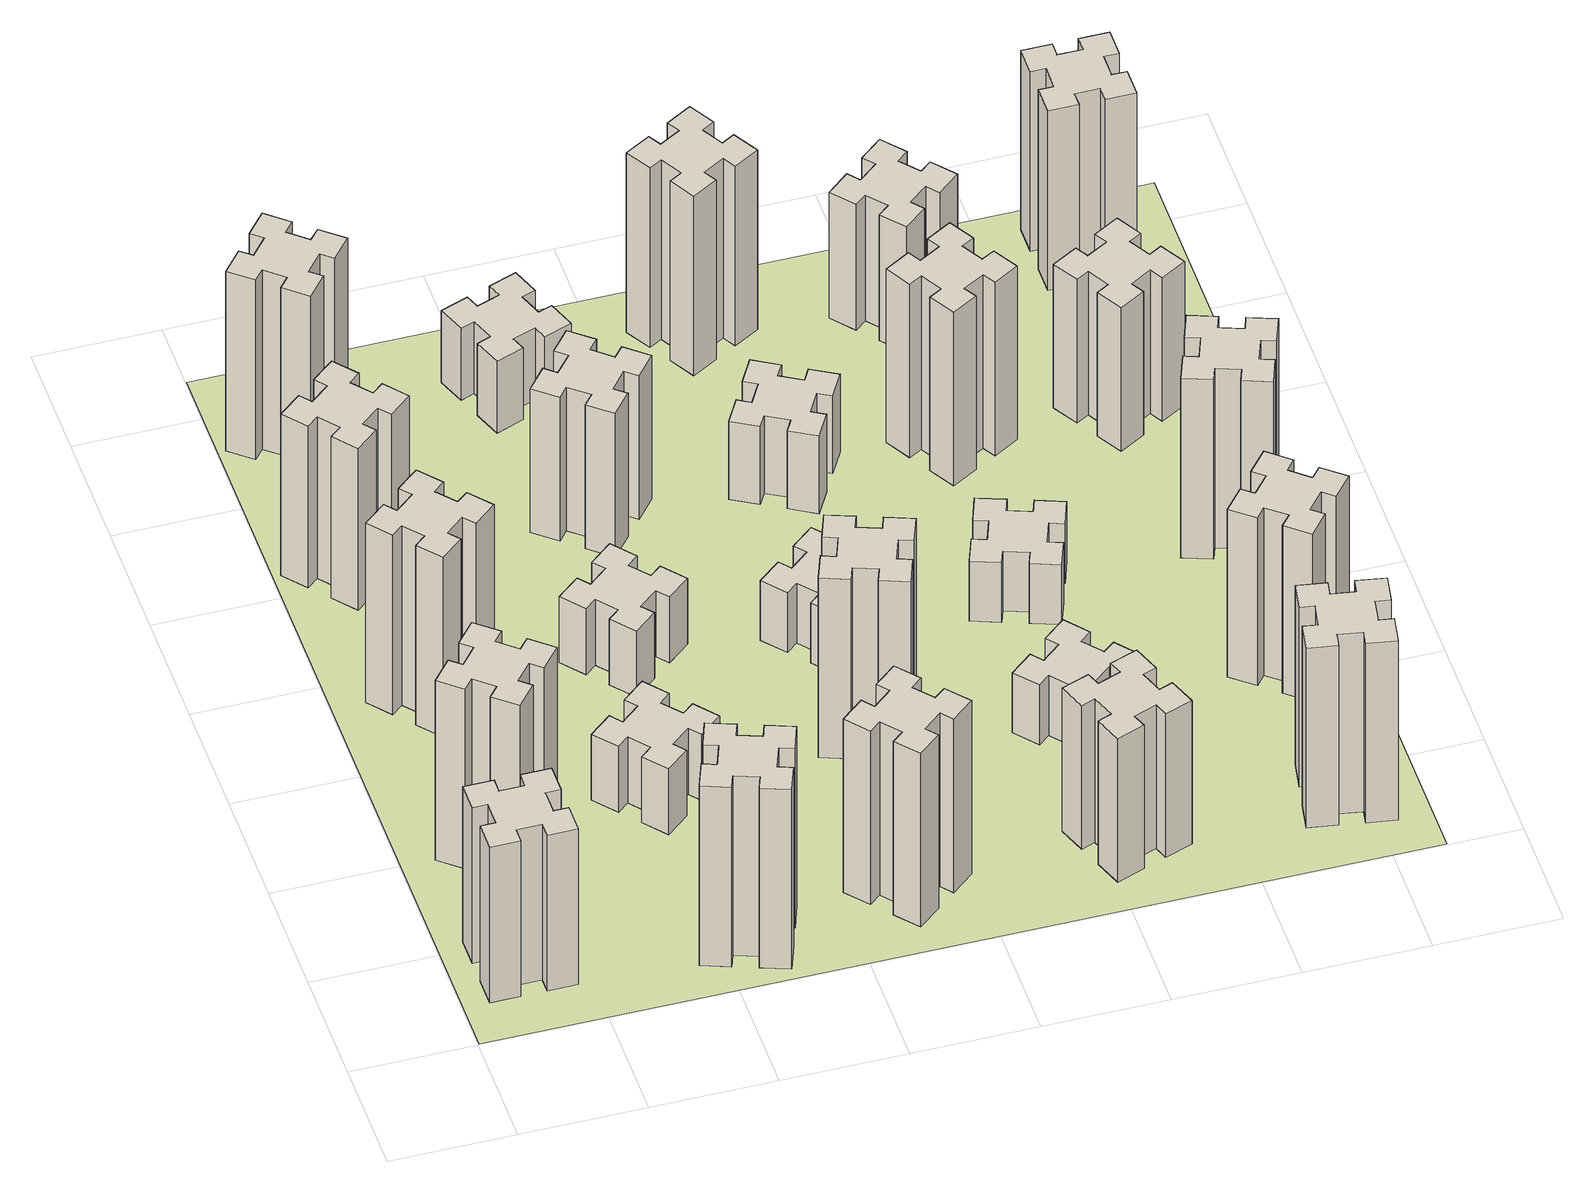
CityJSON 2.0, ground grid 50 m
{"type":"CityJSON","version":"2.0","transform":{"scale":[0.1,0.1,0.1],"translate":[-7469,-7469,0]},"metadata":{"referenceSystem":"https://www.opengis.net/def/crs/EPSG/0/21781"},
"CityObjects":{
"building1":{"type":"Building","attributes":{"class":"1000","function":"1000","usage":"1000","yearOfConstruction":2016,"roofType":"1000","measuredHeight":78,"storeysAboveGround":30,"storeysBelowGround":0},"geometry":[{"type":"Solid","lod":"1","boundaries":[[[[0,1,2,3,4,5,6,7,8,9,10,11,12,13,14,15,16,17,18,19]],[[17,16,20,21]],[[16,15,22,20]],[[15,14,23,22]],[[14,13,24,23]],[[13,12,25,24]],[[12,11,26,25]],[[11,10,27,26]],[[10,9,28,27]],[[9,8,29,28]],[[8,7,30,29]],[[7,6,31,30]],[[6,5,32,31]],[[5,4,33,32]],[[4,3,34,33]],[[3,2,35,34]],[[2,1,36,35]],[[1,0,37,36]],[[0,19,38,37]],[[19,18,39,38]],[[18,17,21,39]],[[24,25,26,27,28,29,30,31,32,33,34,35,36,37,38,39,21,20,22,23]]]]}]},
"building2":{"type":"Building","attributes":{"class":"1000","function":"1000","usage":"1000","yearOfConstruction":2016,"roofType":"1000","measuredHeight":90,"storeysAboveGround":30,"storeysBelowGround":0},"geometry":[{"type":"Solid","lod":"1","boundaries":[[[[40,41,42,43,44,45,46,47,48,49,50,51,52,53,54,55,56,57,58,59]],[[57,56,60,61]],[[56,55,62,60]],[[55,54,63,62]],[[54,53,64,63]],[[53,52,65,64]],[[52,51,66,65]],[[51,50,67,66]],[[50,49,68,67]],[[49,48,69,68]],[[48,47,70,69]],[[47,46,71,70]],[[46,45,72,71]],[[45,44,73,72]],[[44,43,74,73]],[[43,42,75,74]],[[42,41,76,75]],[[41,40,77,76]],[[40,59,78,77]],[[59,58,79,78]],[[58,57,61,79]],[[64,65,66,67,68,69,70,71,72,73,74,75,76,77,78,79,61,60,62,63]]]]}]},
"building3":{"type":"Building","attributes":{"class":"1000","function":"1000","usage":"1000","yearOfConstruction":2016,"roofType":"1000","measuredHeight":90,"storeysAboveGround":30,"storeysBelowGround":0},"geometry":[{"type":"Solid","lod":"1","boundaries":[[[[80,81,82,83,84,85,86,87,88,89,90,91,92,93,94,95,96,97,98,99]],[[97,96,100,101]],[[96,95,102,100]],[[95,94,103,102]],[[94,93,104,103]],[[93,92,105,104]],[[92,91,106,105]],[[91,90,107,106]],[[90,89,108,107]],[[89,88,109,108]],[[88,87,110,109]],[[87,86,111,110]],[[86,85,112,111]],[[85,84,113,112]],[[84,83,114,113]],[[83,82,115,114]],[[82,81,116,115]],[[81,80,117,116]],[[80,99,118,117]],[[99,98,119,118]],[[98,97,101,119]],[[104,105,106,107,108,109,110,111,112,113,114,115,116,117,118,119,101,100,102,103]]]]}]},
"building4":{"type":"Building","attributes":{"class":"1000","function":"1000","usage":"1000","yearOfConstruction":2016,"roofType":"1000","measuredHeight":81,"storeysAboveGround":30,"storeysBelowGround":0},"geometry":[{"type":"Solid","lod":"1","boundaries":[[[[120,121,122,123,124,125,126,127,128,129,130,131,132,133,134,135,136,137,138,139]],[[137,136,140,141]],[[136,135,142,140]],[[135,134,143,142]],[[134,133,144,143]],[[133,132,145,144]],[[132,131,146,145]],[[131,130,147,146]],[[130,129,148,147]],[[129,128,149,148]],[[128,127,150,149]],[[127,126,151,150]],[[126,125,152,151]],[[125,124,153,152]],[[124,123,154,153]],[[123,122,155,154]],[[122,121,156,155]],[[121,120,157,156]],[[120,139,158,157]],[[139,138,159,158]],[[138,137,141,159]],[[144,145,146,147,148,149,150,151,152,153,154,155,156,157,158,159,141,140,142,143]]]]}]},
"building5":{"type":"Building","attributes":{"class":"1000","function":"1000","usage":"1000","yearOfConstruction":2016,"roofType":"1000","measuredHeight":90,"storeysAboveGround":30,"storeysBelowGround":0},"geometry":[{"type":"Solid","lod":"1","boundaries":[[[[160,161,162,163,164,165,166,167,168,169,170,171,172,173,174,175,176,177,178,179]],[[177,176,180,181]],[[176,175,182,180]],[[175,174,183,182]],[[174,173,184,183]],[[173,172,185,184]],[[172,171,186,185]],[[171,170,187,186]],[[170,169,188,187]],[[169,168,189,188]],[[168,167,190,189]],[[167,166,191,190]],[[166,165,192,191]],[[165,164,193,192]],[[164,163,194,193]],[[163,162,195,194]],[[162,161,196,195]],[[161,160,197,196]],[[160,179,198,197]],[[179,178,199,198]],[[178,177,181,199]],[[184,185,186,187,188,189,190,191,192,193,194,195,196,197,198,199,181,180,182,183]]]]}]},
"building6":{"type":"Building","attributes":{"class":"1000","function":"1000","usage":"1000","yearOfConstruction":2016,"roofType":"1000","measuredHeight":90,"storeysAboveGround":30,"storeysBelowGround":0},"geometry":[{"type":"Solid","lod":"1","boundaries":[[[[200,201,202,203,204,205,206,207,208,209,210,211,212,213,214,215,216,217,218,219]],[[217,216,220,221]],[[216,215,222,220]],[[215,214,223,222]],[[214,213,224,223]],[[213,212,225,224]],[[212,211,226,225]],[[211,210,227,226]],[[210,209,228,227]],[[209,208,229,228]],[[208,207,230,229]],[[207,206,231,230]],[[206,205,232,231]],[[205,204,233,232]],[[204,203,234,233]],[[203,202,235,234]],[[202,201,236,235]],[[201,200,237,236]],[[200,219,238,237]],[[219,218,239,238]],[[218,217,221,239]],[[224,225,226,227,228,229,230,231,232,233,234,235,236,237,238,239,221,220,222,223]]]]}]},
"building7":{"type":"Building","attributes":{"class":"1000","function":"1000","usage":"1000","yearOfConstruction":2016,"roofType":"1000","measuredHeight":33,"storeysAboveGround":30,"storeysBelowGround":0},"geometry":[{"type":"Solid","lod":"1","boundaries":[[[[240,241,242,243,244,245,246,247,248,249,250,251,252,253,254,255,256,257,258,259]],[[257,256,260,261]],[[256,255,262,260]],[[255,254,263,262]],[[254,253,264,263]],[[253,252,265,264]],[[252,251,266,265]],[[251,250,267,266]],[[250,249,268,267]],[[249,248,269,268]],[[248,247,270,269]],[[247,246,271,270]],[[246,245,272,271]],[[245,244,273,272]],[[244,243,274,273]],[[243,242,275,274]],[[242,241,276,275]],[[241,240,277,276]],[[240,259,278,277]],[[259,258,279,278]],[[258,257,261,279]],[[264,265,266,267,268,269,270,271,272,273,274,275,276,277,278,279,261,260,262,263]]]]}]},
"building8":{"type":"Building","attributes":{"class":"1000","function":"1000","usage":"1000","yearOfConstruction":2016,"roofType":"1000","measuredHeight":33,"storeysAboveGround":30,"storeysBelowGround":0},"geometry":[{"type":"Solid","lod":"1","boundaries":[[[[280,281,282,283,284,285,286,287,288,289,290,291,292,293,294,295,296,297,298,299]],[[297,296,300,301]],[[296,295,302,300]],[[295,294,303,302]],[[294,293,304,303]],[[293,292,305,304]],[[292,291,306,305]],[[291,290,307,306]],[[290,289,308,307]],[[289,288,309,308]],[[288,287,310,309]],[[287,286,311,310]],[[286,285,312,311]],[[285,284,313,312]],[[284,283,314,313]],[[283,282,315,314]],[[282,281,316,315]],[[281,280,317,316]],[[280,299,318,317]],[[299,298,319,318]],[[298,297,301,319]],[[304,305,306,307,308,309,310,311,312,313,314,315,316,317,318,319,301,300,302,303]]]]}]},
"building9":{"type":"Building","attributes":{"class":"1000","function":"1000","usage":"1000","yearOfConstruction":2016,"roofType":"1000","measuredHeight":87,"storeysAboveGround":30,"storeysBelowGround":0},"geometry":[{"type":"Solid","lod":"1","boundaries":[[[[320,321,322,323,324,325,326,327,328,329,330,331,332,333,334,335,336,337,338,339]],[[337,336,340,341]],[[336,335,342,340]],[[335,334,343,342]],[[334,333,344,343]],[[333,332,345,344]],[[332,331,346,345]],[[331,330,347,346]],[[330,329,348,347]],[[329,328,349,348]],[[328,327,350,349]],[[327,326,351,350]],[[326,325,352,351]],[[325,324,353,352]],[[324,323,354,353]],[[323,322,355,354]],[[322,321,356,355]],[[321,320,357,356]],[[320,339,358,357]],[[339,338,359,358]],[[338,337,341,359]],[[344,345,346,347,348,349,350,351,352,353,354,355,356,357,358,359,341,340,342,343]]]]}]},
"building10":{"type":"Building","attributes":{"class":"1000","function":"1000","usage":"1000","yearOfConstruction":2016,"roofType":"1000","measuredHeight":72,"storeysAboveGround":30,"storeysBelowGround":0},"geometry":[{"type":"Solid","lod":"1","boundaries":[[[[360,361,362,363,364,365,366,367,368,369,370,371,372,373,374,375,376,377,378,379]],[[377,376,380,381]],[[376,375,382,380]],[[375,374,383,382]],[[374,373,384,383]],[[373,372,385,384]],[[372,371,386,385]],[[371,370,387,386]],[[370,369,388,387]],[[369,368,389,388]],[[368,367,390,389]],[[367,366,391,390]],[[366,365,392,391]],[[365,364,393,392]],[[364,363,394,393]],[[363,362,395,394]],[[362,361,396,395]],[[361,360,397,396]],[[360,379,398,397]],[[379,378,399,398]],[[378,377,381,399]],[[384,385,386,387,388,389,390,391,392,393,394,395,396,397,398,399,381,380,382,383]]]]}]},
"building11":{"type":"Building","attributes":{"class":"1000","function":"1000","usage":"1000","yearOfConstruction":2016,"roofType":"1000","measuredHeight":36,"storeysAboveGround":30,"storeysBelowGround":0},"geometry":[{"type":"Solid","lod":"1","boundaries":[[[[400,401,402,403,404,405,406,407,408,409,410,411,412,413,414,415,416,417,418,419]],[[417,416,420,421]],[[416,415,422,420]],[[415,414,423,422]],[[414,413,424,423]],[[413,412,425,424]],[[412,411,426,425]],[[411,410,427,426]],[[410,409,428,427]],[[409,408,429,428]],[[408,407,430,429]],[[407,406,431,430]],[[406,405,432,431]],[[405,404,433,432]],[[404,403,434,433]],[[403,402,435,434]],[[402,401,436,435]],[[401,400,437,436]],[[400,419,438,437]],[[419,418,439,438]],[[418,417,421,439]],[[424,425,426,427,428,429,430,431,432,433,434,435,436,437,438,439,421,420,422,423]]]]}]},
"building12":{"type":"Building","attributes":{"class":"1000","function":"1000","usage":"1000","yearOfConstruction":2016,"roofType":"1000","measuredHeight":90,"storeysAboveGround":30,"storeysBelowGround":0},"geometry":[{"type":"Solid","lod":"1","boundaries":[[[[440,441,442,443,444,445,446,447,448,449,450,451,452,453,454,455,456,457,458,459]],[[457,456,460,461]],[[456,455,462,460]],[[455,454,463,462]],[[454,453,464,463]],[[453,452,465,464]],[[452,451,466,465]],[[451,450,467,466]],[[450,449,468,467]],[[449,448,469,468]],[[448,447,470,469]],[[447,446,471,470]],[[446,445,472,471]],[[445,444,473,472]],[[444,443,474,473]],[[443,442,475,474]],[[442,441,476,475]],[[441,440,477,476]],[[440,459,478,477]],[[459,458,479,478]],[[458,457,461,479]],[[464,465,466,467,468,469,470,471,472,473,474,475,476,477,478,479,461,460,462,463]]]]}]},
"building13":{"type":"Building","attributes":{"class":"1000","function":"1000","usage":"1000","yearOfConstruction":2016,"roofType":"1000","measuredHeight":30,"storeysAboveGround":30,"storeysBelowGround":0},"geometry":[{"type":"Solid","lod":"1","boundaries":[[[[480,481,482,483,484,485,486,487,488,489,490,491,492,493,494,495,496,497,498,499]],[[497,496,500,501]],[[496,495,502,500]],[[495,494,503,502]],[[494,493,504,503]],[[493,492,505,504]],[[492,491,506,505]],[[491,490,507,506]],[[490,489,508,507]],[[489,488,509,508]],[[488,487,510,509]],[[487,486,511,510]],[[486,485,512,511]],[[485,484,513,512]],[[484,483,514,513]],[[483,482,515,514]],[[482,481,516,515]],[[481,480,517,516]],[[480,499,518,517]],[[499,498,519,518]],[[498,497,501,519]],[[504,505,506,507,508,509,510,511,512,513,514,515,516,517,518,519,501,500,502,503]]]]}]},
"building14":{"type":"Building","attributes":{"class":"1000","function":"1000","usage":"1000","yearOfConstruction":2016,"roofType":"1000","measuredHeight":72,"storeysAboveGround":30,"storeysBelowGround":0},"geometry":[{"type":"Solid","lod":"1","boundaries":[[[[520,521,522,523,524,525,526,527,528,529,530,531,532,533,534,535,536,537,538,539]],[[537,536,540,541]],[[536,535,542,540]],[[535,534,543,542]],[[534,533,544,543]],[[533,532,545,544]],[[532,531,546,545]],[[531,530,547,546]],[[530,529,548,547]],[[529,528,549,548]],[[528,527,550,549]],[[527,526,551,550]],[[526,525,552,551]],[[525,524,553,552]],[[524,523,554,553]],[[523,522,555,554]],[[522,521,556,555]],[[521,520,557,556]],[[520,539,558,557]],[[539,538,559,558]],[[538,537,541,559]],[[544,545,546,547,548,549,550,551,552,553,554,555,556,557,558,559,541,540,542,543]]]]}]},
"building15":{"type":"Building","attributes":{"class":"1000","function":"1000","usage":"1000","yearOfConstruction":2016,"roofType":"1000","measuredHeight":39,"storeysAboveGround":30,"storeysBelowGround":0},"geometry":[{"type":"Solid","lod":"1","boundaries":[[[[560,561,562,563,564,565,566,567,568,569,570,571,572,573,574,575,576,577,578,579]],[[577,576,580,581]],[[576,575,582,580]],[[575,574,583,582]],[[574,573,584,583]],[[573,572,585,584]],[[572,571,586,585]],[[571,570,587,586]],[[570,569,588,587]],[[569,568,589,588]],[[568,567,590,589]],[[567,566,591,590]],[[566,565,592,591]],[[565,564,593,592]],[[564,563,594,593]],[[563,562,595,594]],[[562,561,596,595]],[[561,560,597,596]],[[560,579,598,597]],[[579,578,599,598]],[[578,577,581,599]],[[584,585,586,587,588,589,590,591,592,593,594,595,596,597,598,599,581,580,582,583]]]]}]},
"building16":{"type":"Building","attributes":{"class":"1000","function":"1000","usage":"1000","yearOfConstruction":2016,"roofType":"1000","measuredHeight":90,"storeysAboveGround":30,"storeysBelowGround":0},"geometry":[{"type":"Solid","lod":"1","boundaries":[[[[600,601,602,603,604,605,606,607,608,609,610,611,612,613,614,615,616,617,618,619]],[[617,616,620,621]],[[616,615,622,620]],[[615,614,623,622]],[[614,613,624,623]],[[613,612,625,624]],[[612,611,626,625]],[[611,610,627,626]],[[610,609,628,627]],[[609,608,629,628]],[[608,607,630,629]],[[607,606,631,630]],[[606,605,632,631]],[[605,604,633,632]],[[604,603,634,633]],[[603,602,635,634]],[[602,601,636,635]],[[601,600,637,636]],[[600,619,638,637]],[[619,618,639,638]],[[618,617,621,639]],[[624,625,626,627,628,629,630,631,632,633,634,635,636,637,638,639,621,620,622,623]]]]}]},
"building17":{"type":"Building","attributes":{"class":"1000","function":"1000","usage":"1000","yearOfConstruction":2016,"roofType":"1000","measuredHeight":30,"storeysAboveGround":30,"storeysBelowGround":0},"geometry":[{"type":"Solid","lod":"1","boundaries":[[[[640,641,642,643,644,645,646,647,648,649,650,651,652,653,654,655,656,657,658,659]],[[657,656,660,661]],[[656,655,662,660]],[[655,654,663,662]],[[654,653,664,663]],[[653,652,665,664]],[[652,651,666,665]],[[651,650,667,666]],[[650,649,668,667]],[[649,648,669,668]],[[648,647,670,669]],[[647,646,671,670]],[[646,645,672,671]],[[645,644,673,672]],[[644,643,674,673]],[[643,642,675,674]],[[642,641,676,675]],[[641,640,677,676]],[[640,659,678,677]],[[659,658,679,678]],[[658,657,661,679]],[[664,665,666,667,668,669,670,671,672,673,674,675,676,677,678,679,661,660,662,663]]]]}]},
"building18":{"type":"Building","attributes":{"class":"1000","function":"1000","usage":"1000","yearOfConstruction":2016,"roofType":"1000","measuredHeight":30,"storeysAboveGround":30,"storeysBelowGround":0},"geometry":[{"type":"Solid","lod":"1","boundaries":[[[[680,681,682,683,684,685,686,687,688,689,690,691,692,693,694,695,696,697,698,699]],[[697,696,700,701]],[[696,695,702,700]],[[695,694,703,702]],[[694,693,704,703]],[[693,692,705,704]],[[692,691,706,705]],[[691,690,707,706]],[[690,689,708,707]],[[689,688,709,708]],[[688,687,710,709]],[[687,686,711,710]],[[686,685,712,711]],[[685,684,713,712]],[[684,683,714,713]],[[683,682,715,714]],[[682,681,716,715]],[[681,680,717,716]],[[680,699,718,717]],[[699,698,719,718]],[[698,697,701,719]],[[704,705,706,707,708,709,710,711,712,713,714,715,716,717,718,719,701,700,702,703]]]]}]},
"building19":{"type":"Building","attributes":{"class":"1000","function":"1000","usage":"1000","yearOfConstruction":2016,"roofType":"1000","measuredHeight":87,"storeysAboveGround":30,"storeysBelowGround":0},"geometry":[{"type":"Solid","lod":"1","boundaries":[[[[720,721,722,723,724,725,726,727,728,729,730,731,732,733,734,735,736,737,738,739]],[[737,736,740,741]],[[736,735,742,740]],[[735,734,743,742]],[[734,733,744,743]],[[733,732,745,744]],[[732,731,746,745]],[[731,730,747,746]],[[730,729,748,747]],[[729,728,749,748]],[[728,727,750,749]],[[727,726,751,750]],[[726,725,752,751]],[[725,724,753,752]],[[724,723,754,753]],[[723,722,755,754]],[[722,721,756,755]],[[721,720,757,756]],[[720,739,758,757]],[[739,738,759,758]],[[738,737,741,759]],[[744,745,746,747,748,749,750,751,752,753,754,755,756,757,758,759,741,740,742,743]]]]}]},
"building20":{"type":"Building","attributes":{"class":"1000","function":"1000","usage":"1000","yearOfConstruction":2016,"roofType":"1000","measuredHeight":90,"storeysAboveGround":30,"storeysBelowGround":0},"geometry":[{"type":"Solid","lod":"1","boundaries":[[[[760,761,762,763,764,765,766,767,768,769,770,771,772,773,774,775,776,777,778,779]],[[777,776,780,781]],[[776,775,782,780]],[[775,774,783,782]],[[774,773,784,783]],[[773,772,785,784]],[[772,771,786,785]],[[771,770,787,786]],[[770,769,788,787]],[[769,768,789,788]],[[768,767,790,789]],[[767,766,791,790]],[[766,765,792,791]],[[765,764,793,792]],[[764,763,794,793]],[[763,762,795,794]],[[762,761,796,795]],[[761,760,797,796]],[[760,779,798,797]],[[779,778,799,798]],[[778,777,781,799]],[[784,785,786,787,788,789,790,791,792,793,794,795,796,797,798,799,781,780,782,783]]]]}]},
"building21":{"type":"Building","attributes":{"class":"1000","function":"1000","usage":"1000","yearOfConstruction":2016,"roofType":"1000","measuredHeight":63,"storeysAboveGround":30,"storeysBelowGround":0},"geometry":[{"type":"Solid","lod":"1","boundaries":[[[[800,801,802,803,804,805,806,807,808,809,810,811,812,813,814,815,816,817,818,819]],[[817,816,820,821]],[[816,815,822,820]],[[815,814,823,822]],[[814,813,824,823]],[[813,812,825,824]],[[812,811,826,825]],[[811,810,827,826]],[[810,809,828,827]],[[809,808,829,828]],[[808,807,830,829]],[[807,806,831,830]],[[806,805,832,831]],[[805,804,833,832]],[[804,803,834,833]],[[803,802,835,834]],[[802,801,836,835]],[[801,800,837,836]],[[800,819,838,837]],[[819,818,839,838]],[[818,817,821,839]],[[824,825,826,827,828,829,830,831,832,833,834,835,836,837,838,839,821,820,822,823]]]]}]},
"building22":{"type":"Building","attributes":{"class":"1000","function":"1000","usage":"1000","yearOfConstruction":2016,"roofType":"1000","measuredHeight":84,"storeysAboveGround":30,"storeysBelowGround":0},"geometry":[{"type":"Solid","lod":"1","boundaries":[[[[840,841,842,843,844,845,846,847,848,849,850,851,852,853,854,855,856,857,858,859]],[[857,856,860,861]],[[856,855,862,860]],[[855,854,863,862]],[[854,853,864,863]],[[853,852,865,864]],[[852,851,866,865]],[[851,850,867,866]],[[850,849,868,867]],[[849,848,869,868]],[[848,847,870,869]],[[847,846,871,870]],[[846,845,872,871]],[[845,844,873,872]],[[844,843,874,873]],[[843,842,875,874]],[[842,841,876,875]],[[841,840,877,876]],[[840,859,878,877]],[[859,858,879,878]],[[858,857,861,879]],[[864,865,866,867,868,869,870,871,872,873,874,875,876,877,878,879,861,860,862,863]]]]}]},
"building23":{"type":"Building","attributes":{"class":"1000","function":"1000","usage":"1000","yearOfConstruction":2016,"roofType":"1000","measuredHeight":90,"storeysAboveGround":30,"storeysBelowGround":0},"geometry":[{"type":"Solid","lod":"1","boundaries":[[[[880,881,882,883,884,885,886,887,888,889,890,891,892,893,894,895,896,897,898,899]],[[897,896,900,901]],[[896,895,902,900]],[[895,894,903,902]],[[894,893,904,903]],[[893,892,905,904]],[[892,891,906,905]],[[891,890,907,906]],[[890,889,908,907]],[[889,888,909,908]],[[888,887,910,909]],[[887,886,911,910]],[[886,885,912,911]],[[885,884,913,912]],[[884,883,914,913]],[[883,882,915,914]],[[882,881,916,915]],[[881,880,917,916]],[[880,899,918,917]],[[899,898,919,918]],[[898,897,901,919]],[[904,905,906,907,908,909,910,911,912,913,914,915,916,917,918,919,901,900,902,903]]]]}]},
"building24":{"type":"Building","attributes":{"class":"1000","function":"1000","usage":"1000","yearOfConstruction":2016,"roofType":"1000","measuredHeight":72,"storeysAboveGround":30,"storeysBelowGround":0},"geometry":[{"type":"Solid","lod":"1","boundaries":[[[[920,921,922,923,924,925,926,927,928,929,930,931,932,933,934,935,936,937,938,939]],[[937,936,940,941]],[[936,935,942,940]],[[935,934,943,942]],[[934,933,944,943]],[[933,932,945,944]],[[932,931,946,945]],[[931,930,947,946]],[[930,929,948,947]],[[929,928,949,948]],[[928,927,950,949]],[[927,926,951,950]],[[926,925,952,951]],[[925,924,953,952]],[[924,923,954,953]],[[923,922,955,954]],[[922,921,956,955]],[[921,920,957,956]],[[920,939,958,957]],[[939,938,959,958]],[[938,937,941,959]],[[944,945,946,947,948,949,950,951,952,953,954,955,956,957,958,959,941,940,942,943]]]]}]},
"building25":{"type":"Building","attributes":{"class":"1000","function":"1000","usage":"1000","yearOfConstruction":2016,"roofType":"1000","measuredHeight":90,"storeysAboveGround":30,"storeysBelowGround":0},"geometry":[{"type":"Solid","lod":"1","boundaries":[[[[960,961,962,963,964,965,966,967,968,969,970,971,972,973,974,975,976,977,978,979]],[[977,976,980,981]],[[976,975,982,980]],[[975,974,983,982]],[[974,973,984,983]],[[973,972,985,984]],[[972,971,986,985]],[[971,970,987,986]],[[970,969,988,987]],[[969,968,989,988]],[[968,967,990,989]],[[967,966,991,990]],[[966,965,992,991]],[[965,964,993,992]],[[964,963,994,993]],[[963,962,995,994]],[[962,961,996,995]],[[961,960,997,996]],[[960,979,998,997]],[[979,978,999,998]],[[978,977,981,999]],[[984,985,986,987,988,989,990,991,992,993,994,995,996,997,998,999,981,980,982,983]]]]}]},
"landuse1":{"type":"LandUse","attributes":{"name":"plot1","function":"1010"},"geometry":[{"type":"MultiSurface","lod":"1","boundaries":[[[1000,1001,1002,1003]]]}]}
},
"vertices":[
[165,425,0],[165,325,0],[105,325,0],[105,205,0],[225,205,0],[225,265,0],[325,265,0],[325,205,0],[445,205,0],[445,325,0],[385,325,0],[385,425,0],[445,425,0],[445,545,0],[325,545,0],[325,485,0],[225,485,0],[225,545,0],[105,545,0],[105,425,0],[225,485,780],[225,545,780],[325,485,780],[325,545,780],[445,545,780],[445,425,780],[385,425,780],[385,325,780],[445,325,780],[445,205,780],[325,205,780],[325,265,780],[225,265,780],[225,205,780],[105,205,780],[105,325,780],[165,325,780],[165,425,780],[105,425,780],[105,545,780],
[484,1067,0],[408,1132,0],[446,1178,0],[354,1255,0],[277,1163,0],[323,1124,0],[259,1048,0],[213,1086,0],[136,994,0],[228,917,0],[266,963,0],[343,899,0],[304,853,0],[396,776,0],[473,868,0],[427,906,0],[492,983,0],[538,944,0],[615,1036,0],[523,1113,0],[492,983,900],[538,944,900],[427,906,900],[473,868,900],[396,776,900],[304,853,900],[343,899,900],[266,963,900],[228,917,900],[136,994,900],[213,1086,900],[259,1048,900],[323,1124,900],[277,1163,900],[354,1255,900],[446,1178,900],[408,1132,900],[484,1067,900],[523,1113,900],[615,1036,900],
[492,1888,0],[427,1964,0],[473,2003,0],[396,2095,0],[304,2018,0],[343,1972,0],[266,1907,0],[228,1953,0],[136,1876,0],[213,1784,0],[259,1823,0],[323,1746,0],[277,1708,0],[354,1616,0],[446,1693,0],[408,1739,0],[484,1803,0],[523,1757,0],[615,1834,0],[538,1926,0],[484,1803,900],[523,1757,900],[408,1739,900],[446,1693,900],[354,1616,900],[277,1708,900],[323,1746,900],[259,1823,900],[213,1784,900],[136,1876,900],[228,1953,900],[266,1907,900],[343,1972,900],[304,2018,900],[396,2095,900],[473,2003,900],[427,1964,900],[492,1888,900],[538,1926,900],[615,1834,900],
[243,2712,0],[166,2647,0],[128,2693,0],[36,2616,0],[113,2524,0],[159,2563,0],[223,2486,0],[177,2448,0],[254,2356,0],[346,2433,0],[308,2479,0],[384,2543,0],[423,2497,0],[515,2574,0],[438,2666,0],[392,2628,0],[327,2704,0],[373,2743,0],[296,2835,0],[204,2758,0],[327,2704,810],[373,2743,810],[392,2628,810],[438,2666,810],[515,2574,810],[423,2497,810],[384,2543,810],[308,2479,810],[346,2433,810],[254,2356,810],[177,2448,810],[223,2486,810],[159,2563,810],[113,2524,810],[36,2616,810],[128,2693,810],[166,2647,810],[243,2712,810],[204,2758,810],[296,2835,810],
[1029,360,0],[995,266,0],[939,287,0],[897,174,0],[1010,133,0],[1031,189,0],[1125,155,0],[1104,99,0],[1217,57,0],[1258,170,0],[1202,191,0],[1236,285,0],[1292,264,0],[1333,377,0],[1220,418,0],[1200,362,0],[1106,396,0],[1127,452,0],[1014,493,0],[973,380,0],[1106,396,900],[1127,452,900],[1200,362,900],[1220,418,900],[1333,377,900],[1292,264,900],[1236,285,900],[1202,191,900],[1258,170,900],[1217,57,900],[1104,99,900],[1125,155,900],[1031,189,900],[1010,133,900],[897,174,900],[939,287,900],[995,266,900],[1029,360,900],[973,380,900],[1014,493,900],
[384,3387,0],[308,3452,0],[346,3498,0],[254,3575,0],[177,3483,0],[223,3444,0],[159,3368,0],[113,3406,0],[36,3314,0],[128,3237,0],[166,3283,0],[243,3219,0],[204,3173,0],[296,3096,0],[373,3188,0],[327,3226,0],[392,3303,0],[438,3264,0],[515,3356,0],[423,3433,0],[392,3303,900],[438,3264,900],[327,3226,900],[373,3188,900],[296,3096,900],[204,3173,900],[243,3219,900],[166,3283,900],[128,3237,900],[36,3314,900],[113,3406,900],[159,3368,900],[223,3444,900],[177,3483,900],[254,3575,900],[346,3498,900],[308,3452,900],[384,3387,900],[423,3433,900],[515,3356,900],
[983,1232,0],[906,1167,0],[868,1213,0],[776,1136,0],[853,1044,0],[899,1083,0],[963,1006,0],[917,968,0],[994,876,0],[1086,953,0],[1048,999,0],[1124,1063,0],[1163,1017,0],[1255,1094,0],[1178,1186,0],[1132,1148,0],[1067,1224,0],[1113,1263,0],[1036,1355,0],[944,1278,0],[1067,1224,330],[1113,1263,330],[1132,1148,330],[1178,1186,330],[1255,1094,330],[1163,1017,330],[1124,1063,330],[1048,999,330],[1086,953,330],[994,876,330],[917,968,330],[963,1006,330],[899,1083,330],[853,1044,330],[776,1136,330],[868,1213,330],[906,1167,330],[983,1232,330],[944,1278,330],[1036,1355,330],
[1083,1972,0],[1006,1907,0],[968,1953,0],[876,1876,0],[953,1784,0],[999,1823,0],[1063,1746,0],[1017,1708,0],[1094,1616,0],[1186,1693,0],[1148,1739,0],[1224,1803,0],[1263,1757,0],[1355,1834,0],[1278,1926,0],[1232,1888,0],[1167,1964,0],[1213,2003,0],[1136,2095,0],[1044,2018,0],[1167,1964,330],[1213,2003,330],[1232,1888,330],[1278,1926,330],[1355,1834,330],[1263,1757,330],[1224,1803,330],[1148,1739,330],[1186,1693,330],[1094,1616,330],[1017,1708,330],[1063,1746,330],[999,1823,330],[953,1784,330],[876,1876,330],[968,1953,330],[1006,1907,330],[1083,1972,330],[1044,2018,330],[1136,2095,330],
[1639,343,0],[1703,266,0],[1657,228,0],[1734,136,0],[1826,213,0],[1788,259,0],[1864,323,0],[1903,277,0],[1995,354,0],[1918,446,0],[1872,408,0],[1807,484,0],[1853,523,0],[1776,615,0],[1684,538,0],[1723,492,0],[1646,427,0],[1608,473,0],[1516,396,0],[1593,304,0],[1646,427,870],[1608,473,870],[1723,492,870],[1684,538,870],[1776,615,870],[1853,523,870],[1807,484,870],[1872,408,870],[1918,446,870],[1995,354,870],[1903,277,870],[1864,323,870],[1788,259,870],[1826,213,870],[1734,136,870],[1657,228,870],[1703,266,870],[1639,343,870],[1593,304,870],[1516,396,870],
[1267,2486,0],[1332,2563,0],[1378,2524,0],[1455,2616,0],[1363,2693,0],[1324,2647,0],[1248,2712,0],[1286,2758,0],[1194,2835,0],[1117,2743,0],[1163,2704,0],[1099,2628,0],[1053,2666,0],[976,2574,0],[1068,2497,0],[1106,2543,0],[1183,2479,0],[1144,2433,0],[1236,2356,0],[1313,2448,0],[1183,2479,720],[1144,2433,720],[1106,2543,720],[1068,2497,720],[976,2574,720],[1053,2666,720],[1099,2628,720],[1163,2704,720],[1117,2743,720],[1194,2835,720],[1286,2758,720],[1248,2712,720],[1324,2647,720],[1363,2693,720],[1455,2616,720],[1378,2524,720],[1332,2563,720],[1267,2486,720],[1313,2448,720],[1236,2356,720],
[1125,3456,0],[1031,3422,0],[1010,3478,0],[897,3437,0],[939,3324,0],[995,3345,0],[1029,3251,0],[973,3230,0],[1014,3117,0],[1127,3159,0],[1106,3215,0],[1200,3249,0],[1220,3193,0],[1333,3234,0],[1292,3347,0],[1236,3326,0],[1202,3420,0],[1258,3440,0],[1217,3553,0],[1104,3512,0],[1202,3420,360],[1258,3440,360],[1236,3326,360],[1292,3347,360],[1333,3234,360],[1220,3193,360],[1200,3249,360],[1106,3215,360],[1127,3159,360],[1014,3117,360],[973,3230,360],[1029,3251,360],[995,3345,360],[939,3324,360],[897,3437,360],[1010,3478,360],[1031,3422,360],[1125,3456,360],[1104,3512,360],[1217,3553,360],
[1769,1300,0],[1735,1206,0],[1679,1227,0],[1637,1114,0],[1750,1073,0],[1771,1129,0],[1865,1095,0],[1844,1039,0],[1957,997,0],[1998,1110,0],[1942,1131,0],[1976,1225,0],[2032,1204,0],[2073,1317,0],[1960,1358,0],[1940,1302,0],[1846,1336,0],[1867,1392,0],[1754,1433,0],[1713,1320,0],[1846,1336,900],[1867,1392,900],[1940,1302,900],[1960,1358,900],[2073,1317,900],[2032,1204,900],[1976,1225,900],[1942,1131,900],[1998,1110,900],[1957,997,900],[1844,1039,900],[1865,1095,900],[1771,1129,900],[1750,1073,900],[1637,1114,900],[1679,1227,900],[1735,1206,900],[1769,1300,900],[1713,1320,900],[1754,1433,900],
[1888,1639,0],[1964,1703,0],[2003,1657,0],[2095,1734,0],[2018,1826,0],[1972,1788,0],[1907,1864,0],[1953,1903,0],[1876,1995,0],[1784,1918,0],[1823,1872,0],[1746,1807,0],[1708,1853,0],[1616,1776,0],[1693,1684,0],[1739,1723,0],[1803,1646,0],[1757,1608,0],[1834,1516,0],[1926,1593,0],[1803,1646,300],[1757,1608,300],[1739,1723,300],[1693,1684,300],[1616,1776,300],[1708,1853,300],[1746,1807,300],[1823,1872,300],[1784,1918,300],[1876,1995,300],[1953,1903,300],[1907,1864,300],[1972,1788,300],[2018,1826,300],[2095,1734,300],[2003,1657,300],[1964,1703,300],[1888,1639,300],[1926,1593,300],[1834,1516,300],
[2586,255,0],[2680,289,0],[2700,233,0],[2813,274,0],[2772,387,0],[2716,366,0],[2682,460,0],[2738,480,0],[2697,593,0],[2584,552,0],[2605,496,0],[2511,462,0],[2490,518,0],[2377,477,0],[2419,364,0],[2475,385,0],[2509,291,0],[2453,270,0],[2494,157,0],[2607,199,0],[2509,291,720],[2453,270,720],[2475,385,720],[2419,364,720],[2377,477,720],[2490,518,720],[2511,462,720],[2605,496,720],[2584,552,720],[2697,593,720],[2738,480,720],[2682,460,720],[2716,366,720],[2772,387,720],[2813,274,720],[2700,233,720],[2680,289,720],[2586,255,720],[2607,199,720],[2494,157,720],
[2026,2497,0],[2076,2584,0],[2128,2554,0],[2188,2658,0],[2084,2718,0],[2054,2666,0],[1967,2716,0],[1997,2768,0],[1893,2828,0],[1833,2724,0],[1885,2694,0],[1835,2607,0],[1783,2637,0],[1723,2533,0],[1827,2473,0],[1857,2525,0],[1944,2475,0],[1914,2423,0],[2018,2363,0],[2078,2467,0],[1944,2475,390],[1914,2423,390],[1857,2525,390],[1827,2473,390],[1723,2533,390],[1783,2637,390],[1835,2607,390],[1885,2694,390],[1833,2724,390],[1893,2828,390],[1997,2768,390],[1967,2716,390],[2054,2666,390],[2084,2718,390],[2188,2658,390],[2128,2554,390],[2076,2584,390],[2026,2497,390],[2078,2467,390],[2018,2363,390],
[1844,3556,0],[1757,3506,0],[1727,3558,0],[1623,3498,0],[1683,3394,0],[1735,3424,0],[1785,3337,0],[1733,3307,0],[1793,3203,0],[1897,3263,0],[1867,3315,0],[1954,3365,0],[1984,3313,0],[2088,3373,0],[2028,3477,0],[1976,3447,0],[1926,3534,0],[1978,3564,0],[1918,3668,0],[1814,3608,0],[1926,3534,900],[1978,3564,900],[1976,3447,900],[2028,3477,900],[2088,3373,900],[1984,3313,900],[1954,3365,900],[1867,3315,900],[1897,3263,900],[1793,3203,900],[1733,3307,900],[1785,3337,900],[1735,3424,900],[1683,3394,900],[1623,3498,900],[1727,3558,900],[1757,3506,900],[1844,3556,900],[1814,3608,900],[1918,3668,900],
[2563,1132,0],[2486,1067,0],[2448,1113,0],[2356,1036,0],[2433,944,0],[2479,983,0],[2543,906,0],[2497,868,0],[2574,776,0],[2666,853,0],[2628,899,0],[2704,963,0],[2743,917,0],[2835,994,0],[2758,1086,0],[2712,1048,0],[2647,1124,0],[2693,1163,0],[2616,1255,0],[2524,1178,0],[2647,1124,300],[2693,1163,300],[2712,1048,300],[2758,1086,300],[2835,994,300],[2743,917,300],[2704,963,300],[2628,899,300],[2666,853,300],[2574,776,300],[2497,868,300],[2543,906,300],[2479,983,300],[2433,944,300],[2356,1036,300],[2448,1113,300],[2486,1067,300],[2563,1132,300],[2524,1178,300],[2616,1255,300],
[2682,1671,0],[2716,1765,0],[2772,1744,0],[2813,1857,0],[2700,1898,0],[2680,1842,0],[2586,1876,0],[2607,1932,0],[2494,1973,0],[2453,1860,0],[2509,1840,0],[2475,1746,0],[2419,1767,0],[2377,1654,0],[2490,1613,0],[2511,1669,0],[2605,1635,0],[2584,1579,0],[2697,1537,0],[2738,1650,0],[2605,1635,300],[2584,1579,300],[2511,1669,300],[2490,1613,300],[2377,1654,300],[2419,1767,300],[2475,1746,300],[2509,1840,300],[2453,1860,300],[2494,1973,300],[2607,1932,300],[2586,1876,300],[2680,1842,300],[2700,1898,300],[2813,1857,300],[2772,1744,300],[2716,1765,300],[2682,1671,300],[2738,1650,300],[2697,1537,300],
[2607,2475,0],[2694,2525,0],[2724,2473,0],[2828,2533,0],[2768,2637,0],[2716,2607,0],[2666,2694,0],[2718,2724,0],[2658,2828,0],[2554,2768,0],[2584,2716,0],[2497,2666,0],[2467,2718,0],[2363,2658,0],[2423,2554,0],[2475,2584,0],[2525,2497,0],[2473,2467,0],[2533,2363,0],[2637,2423,0],[2525,2497,870],[2473,2467,870],[2475,2584,870],[2423,2554,870],[2363,2658,870],[2467,2718,870],[2497,2666,870],[2584,2716,870],[2554,2768,870],[2658,2828,870],[2718,2724,870],[2666,2694,870],[2716,2607,870],[2768,2637,870],[2828,2533,870],[2724,2473,870],[2694,2525,870],[2607,2475,870],[2637,2423,870],[2533,2363,870],
[3504,475,0],[3405,492,0],[3416,551,0],[3297,572,0],[3277,454,0],[3336,444,0],[3318,345,0],[3259,356,0],[3238,237,0],[3357,217,0],[3367,276,0],[3465,258,0],[3455,199,0],[3573,178,0],[3594,297,0],[3535,307,0],[3552,405,0],[3611,395,0],[3632,513,0],[3514,534,0],[3552,405,900],[3611,395,900],[3535,307,900],[3594,297,900],[3573,178,900],[3455,199,900],[3465,258,900],[3367,276,900],[3357,217,900],[3238,237,900],[3259,356,900],[3318,345,900],[3336,444,900],[3277,454,900],[3297,572,900],[3416,551,900],[3405,492,900],[3504,475,900],[3514,534,900],[3632,513,900],
[2712,3368,0],[2647,3444,0],[2693,3483,0],[2616,3575,0],[2524,3498,0],[2563,3452,0],[2486,3387,0],[2448,3433,0],[2356,3356,0],[2433,3264,0],[2479,3303,0],[2543,3226,0],[2497,3188,0],[2574,3096,0],[2666,3173,0],[2628,3219,0],[2704,3283,0],[2743,3237,0],[2835,3314,0],[2758,3406,0],[2704,3283,630],[2743,3237,630],[2628,3219,630],[2666,3173,630],[2574,3096,630],[2497,3188,630],[2543,3226,630],[2479,3303,630],[2433,3264,630],[2356,3356,630],[2448,3433,630],[2486,3387,630],[2563,3452,630],[2524,3498,630],[2616,3575,630],[2693,3483,630],[2647,3444,630],[2712,3368,630],[2758,3406,630],[2835,3314,630],
[3487,1006,0],[3552,1083,0],[3598,1044,0],[3675,1136,0],[3583,1213,0],[3544,1167,0],[3468,1232,0],[3506,1278,0],[3414,1355,0],[3337,1263,0],[3383,1224,0],[3319,1148,0],[3273,1186,0],[3196,1094,0],[3288,1017,0],[3326,1063,0],[3403,999,0],[3364,953,0],[3456,876,0],[3533,968,0],[3403,999,840],[3364,953,840],[3326,1063,840],[3288,1017,840],[3196,1094,840],[3273,1186,840],[3319,1148,840],[3383,1224,840],[3337,1263,840],[3414,1355,840],[3506,1278,840],[3468,1232,840],[3544,1167,840],[3583,1213,840],[3675,1136,840],[3598,1044,840],[3552,1083,840],[3487,1006,840],[3533,968,840],[3456,876,840],
[3520,1942,0],[3426,1976,0],[3447,2032,0],[3334,2073,0],[3293,1960,0],[3349,1940,0],[3315,1846,0],[3259,1867,0],[3217,1754,0],[3330,1713,0],[3351,1769,0],[3445,1735,0],[3424,1679,0],[3537,1637,0],[3578,1750,0],[3522,1771,0],[3556,1865,0],[3612,1844,0],[3653,1957,0],[3540,1998,0],[3556,1865,900],[3612,1844,900],[3522,1771,900],[3578,1750,900],[3537,1637,900],[3424,1679,900],[3445,1735,900],[3351,1769,900],[3330,1713,900],[3217,1754,900],[3259,1867,900],[3315,1846,900],[3349,1940,900],[3293,1960,900],[3334,2073,900],[3447,2032,900],[3426,1976,900],[3520,1942,900],[3540,1998,900],[3653,1957,900],
[3247,2475,0],[3334,2525,0],[3364,2473,0],[3468,2533,0],[3408,2637,0],[3356,2607,0],[3306,2694,0],[3358,2724,0],[3298,2828,0],[3194,2768,0],[3224,2716,0],[3137,2666,0],[3107,2718,0],[3003,2658,0],[3063,2554,0],[3115,2584,0],[3165,2497,0],[3113,2467,0],[3173,2363,0],[3277,2423,0],[3165,2497,720],[3113,2467,720],[3115,2584,720],[3063,2554,720],[3003,2658,720],[3107,2718,720],[3137,2666,720],[3224,2716,720],[3194,2768,720],[3298,2828,720],[3358,2724,720],[3306,2694,720],[3356,2607,720],[3408,2637,720],[3468,2533,720],[3364,2473,720],[3334,2525,720],[3247,2475,720],[3277,2423,720],[3173,2363,720],
[3285,3325,0],[3385,3325,0],[3385,3265,0],[3505,3265,0],[3505,3385,0],[3445,3385,0],[3445,3485,0],[3505,3485,0],[3505,3605,0],[3385,3605,0],[3385,3545,0],[3285,3545,0],[3285,3605,0],[3165,3605,0],[3165,3485,0],[3225,3485,0],[3225,3385,0],[3165,3385,0],[3165,3265,0],[3285,3265,0],[3225,3385,900],[3165,3385,900],[3225,3485,900],[3165,3485,900],[3165,3605,900],[3285,3605,900],[3285,3545,900],[3385,3545,900],[3385,3605,900],[3505,3605,900],[3505,3485,900],[3445,3485,900],[3445,3385,900],[3505,3385,900],[3505,3265,900],[3385,3265,900],[3385,3325,900],[3285,3325,900],[3285,3265,900],[3165,3265,900],
[5,3705,0],[3705,3705,0],[3705,5,0],[5,5,0]
]}
